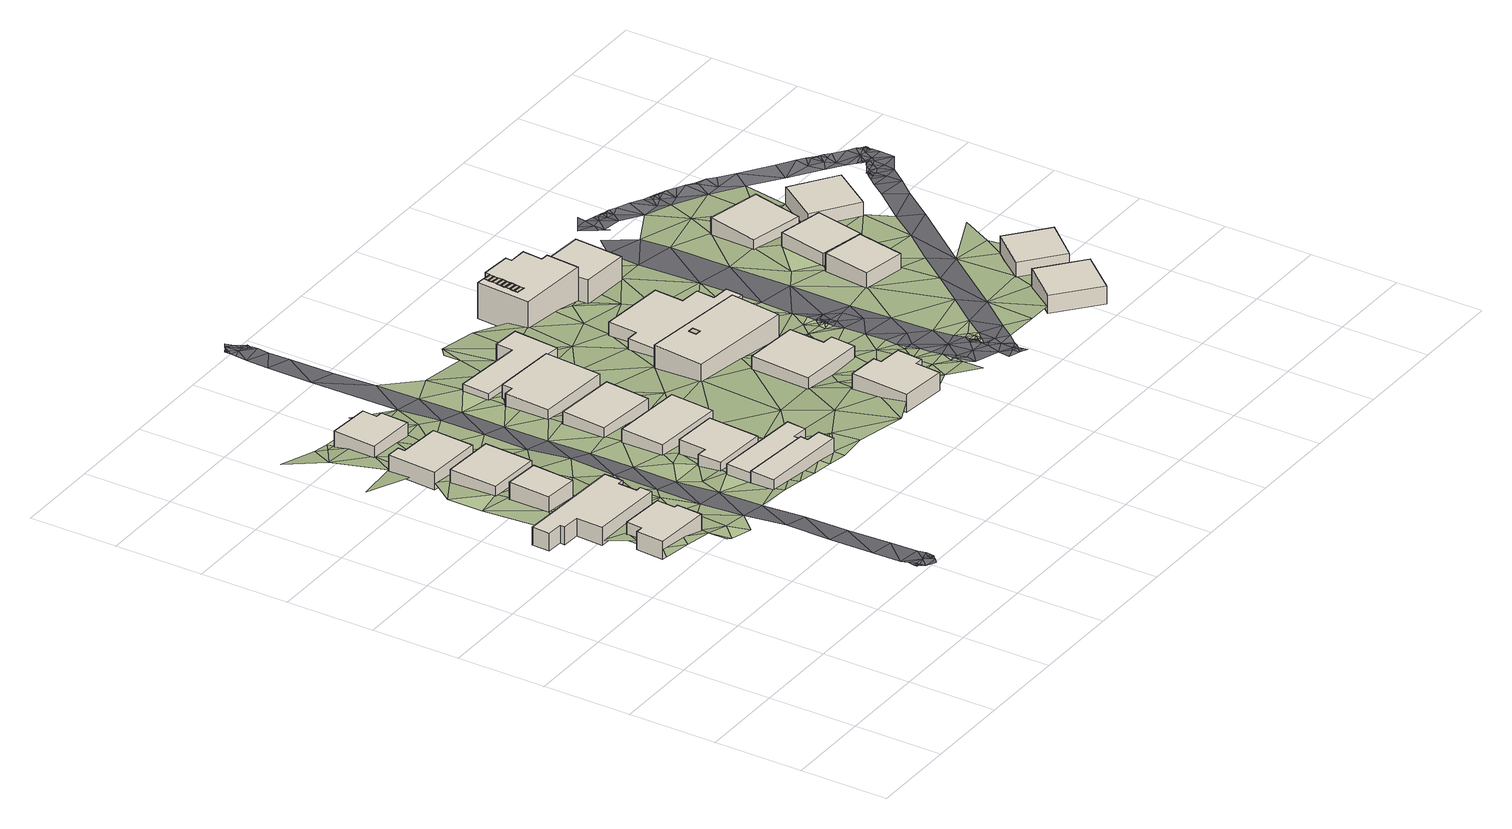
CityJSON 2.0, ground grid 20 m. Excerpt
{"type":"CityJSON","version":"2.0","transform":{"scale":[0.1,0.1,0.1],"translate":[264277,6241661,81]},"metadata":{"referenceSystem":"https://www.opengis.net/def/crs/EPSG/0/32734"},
"CityObjects":{
"building1":{"type":"Building","attributes":{"address":"12 Garrick Road University Estate Cape Town","building":"house","building:levels":1,"building_height":4.1,"roof_height":104.8,"ground_height":98.9,"plus_code":"4FRW3C6X+GWJ"},"geometry":[{"type":"Solid","lod":"1","boundaries":[[[[0,1,2,3]],[[1,4,5,2]],[[4,6,7,5]],[[6,8,9,7]],[[8,10,11,9]],[[10,12,13,11]],[[12,14,15,13]],[[14,0,3,15]],[[3,2,5,7,9,11,13,15]],[[14,12,10,8,6,4,1,0]]]]}]},
"building2":{"type":"Building","attributes":{"address":"10A Garrick Road University Estate Cape Town","building":"house","building:levels":1,"building_height":4.1,"roof_height":103.8,"ground_height":98.9,"plus_code":"4FRW3C6X+HWJ"},"geometry":[{"type":"Solid","lod":"1","boundaries":[[[[16,17,18,19]],[[17,20,21,18]],[[20,22,23,21]],[[22,24,25,23]],[[24,26,27,25]],[[26,28,29,27]],[[28,30,31,29]],[[30,32,33,31]],[[32,34,35,33]],[[34,36,37,35]],[[36,38,39,37]],[[38,16,19,39]],[[19,18,21,23,25,27,29,31,33,35,37,39]],[[38,36,34,32,30,28,26,24,22,20,17,16]]]]}]},
"building3":{"type":"Building","attributes":{"address":"10 Garrick Road University Estate Cape Town","building":"house","building:levels":1,"building_height":4.1,"roof_height":102.5,"ground_height":98,"plus_code":"4FRW3C6X+JWV"},"geometry":[{"type":"Solid","lod":"1","boundaries":[[[[40,41,42,43]],[[41,44,45,42]],[[44,46,47,45]],[[46,40,43,47]],[[43,42,45,47]],[[46,44,41,40]]]]}]},
"building4":{"type":"Building","attributes":{"address":"8 University Estate Cape Town","building":"house","building:levels":1,"building_height":4.1,"roof_height":101.3,"ground_height":95.7,"plus_code":"4FRW3C6X+MWW"},"geometry":[{"type":"Solid","lod":"1","boundaries":[[[[48,49,50,51]],[[49,52,53,50]],[[52,54,55,53]],[[54,48,51,55]],[[51,50,53,55]],[[54,52,49,48]]]]}]},
"building5":{"type":"Building","attributes":{"address":"6 University Estate Cape Town","building":"house","building:levels":1,"building_height":4.1,"roof_height":100.3,"ground_height":95.3,"plus_code":"4FRW3C6X+PWP"},"geometry":[{"type":"Solid","lod":"1","boundaries":[[[[56,57,58,59]],[[57,60,61,58]],[[60,62,63,61]],[[62,64,65,63]],[[64,66,67,65]],[[66,56,59,67]],[[59,58,61,63,65,67]],[[66,64,62,60,57,56]]]]}]},
"building6":{"type":"Building","attributes":{"address":"4A University Estate Cape Town","building":"house","building:levels":1,"building_height":4.1,"roof_height":98.9,"ground_height":93.2,"plus_code":"4FRW3C6X+QWX"},"geometry":[{"type":"Solid","lod":"1","boundaries":[[[[68,69,70,71]],[[69,72,73,70]],[[72,74,75,73]],[[74,76,77,75]],[[76,78,79,77]],[[78,68,71,79]],[[71,70,73,75,77,79]],[[78,76,74,72,69,68]]]]}]},
"building7":{"type":"Building","attributes":{"address":"15 Garrick Road University Estate Cape Town","building":"house","building:levels":1,"building_height":4.1,"roof_height":101.9,"ground_height":96.3,"plus_code":"4FRW3F62+G38"},"geometry":[{"type":"Solid","lod":"1","boundaries":[[[[80,81,82,83]],[[81,84,85,82]],[[84,86,87,85]],[[86,88,89,87]],[[88,90,91,89]],[[90,80,83,91]],[[83,82,85,87,89,91]],[[90,88,86,84,81,80]]]]}]},
"building8":{"type":"Building","attributes":{"address":"13 Garrick Road University Estate Cape Town","building":"house","building:levels":1,"building_height":4.1,"roof_height":101.4,"ground_height":95.8,"plus_code":"4FRW3F62+G3P"},"geometry":[{"type":"Solid","lod":"1","boundaries":[[[[92,93,94,95]],[[93,96,97,94]],[[96,98,99,97]],[[98,100,101,99]],[[100,102,103,101]],[[102,92,95,103]],[[95,94,97,99,101,103]],[[102,100,98,96,93,92]]]]}]},
"building9":{"type":"Building","attributes":{"address":"11 Garrick Road University Estate Cape Town","building":"house","building:levels":1,"building_height":4.1,"roof_height":100.3,"ground_height":95,"plus_code":"4FRW3F62+H3G"},"geometry":[{"type":"Solid","lod":"1","boundaries":[[[[104,105,106,107]],[[105,108,109,106]],[[108,110,111,109]],[[110,112,113,111]],[[112,114,115,113]],[[114,104,107,115]],[[107,106,109,111,113,115]],[[114,112,110,108,105,104]]]]}]},
"building10":{"type":"Building","attributes":{"address":"9 Garrick Road University Estate Cape Town","building":"house","building:levels":1,"building_height":4.1,"roof_height":99.1,"ground_height":93.9,"plus_code":"4FRW3F62+J3G"},"geometry":[{"type":"Solid","lod":"1","boundaries":[[[[116,117,118,119]],[[117,120,121,118]],[[120,122,123,121]],[[122,116,119,123]],[[119,118,121,123]],[[122,120,117,116]]]]}]},
"building11":{"type":"Building","attributes":{"address":"7 Garrick Road University Estate Cape Town","building":"house","building:levels":1,"building_height":4.1,"roof_height":98.3,"ground_height":92.7,"plus_code":"4FRW3F62+M3G"},"geometry":[{"type":"Solid","lod":"1","boundaries":[[[[124,125,126,127]],[[125,128,129,126]],[[128,130,131,129]],[[130,124,127,131]],[[127,126,129,131]],[[130,128,125,124]]]]}]},
"building12":{"type":"Building","attributes":{"address":"5 Garrick Road University Estate Cape Town","building":"house","building:levels":1,"building_height":4.1,"roof_height":96.7,"ground_height":91.6,"plus_code":"4FRW3F62+P4C"},"geometry":[{"type":"Solid","lod":"1","boundaries":[[[[132,133,134,135]],[[133,136,137,134]],[[136,138,139,137]],[[138,140,141,139]],[[140,142,143,141]],[[142,132,135,143]],[[135,134,137,139,141,143]],[[142,140,138,136,133,132]]]]}]},
"building13":{"type":"Building","attributes":{"address":"3 Garrick Road University Estate Cape Town","building":"house","building:levels":1,"building_height":4.1,"roof_height":96.3,"ground_height":89.6,"plus_code":"4FRW3F62+Q4F"},"geometry":[{"type":"Solid","lod":"1","boundaries":[[[[144,145,146,147]],[[145,148,149,146]],[[148,150,151,149]],[[150,152,153,151]],[[152,154,155,153]],[[154,144,147,155]],[[147,146,149,151,153,155]],[[154,152,150,148,145,144]]]]}]},
"building14":{"type":"Building","attributes":{"address":"108 Upper Roodebloem Road University Estate Cape Town","building":"house","building:levels":1,"building_height":4.1,"roof_height":98.3,"ground_height":93.5,"plus_code":"4FRW3F62+G7C"},"geometry":[{"type":"Solid","lod":"1","boundaries":[[[[156,157,158,159]],[[157,160,161,158]],[[160,162,163,161]],[[162,164,165,163]],[[164,166,167,165]],[[166,168,169,167]],[[168,170,171,169]],[[170,156,159,171]],[[159,158,161,163,165,167,169,171]],[[170,168,166,164,162,160,157,156]]]]}]},
"building15":{"type":"Building","attributes":{"address":"104 Upper Roodebloem Road University Estate Cape Town","building":"house","building:levels":1,"building_height":4.1,"roof_height":96,"ground_height":90.7,"plus_code":"4FRW3F62+J72"},"geometry":[{"type":"Solid","lod":"1","boundaries":[[[[172,173,174,175]],[[173,176,177,174]],[[176,178,179,177]],[[178,180,181,179]],[[180,182,183,181]],[[182,172,175,183]],[[175,174,177,179,181,183]],[[182,180,178,176,173,172]]]]}]},
"building16":{"type":"Building","attributes":{"address":"102A Upper Roodebloem Road University Estate Cape Town","building":"house","building:levels":2,"building_height":6.9,"roof_height":96.9,"ground_height":88.7,"plus_code":"4FRW3F62+M69"},"children":["building16-1"],"geometry":[{"type":"Solid","lod":"1","boundaries":[[[[184,185,186,187]],[[185,188,189,186]],[[188,190,191,189]],[[190,184,187,191]],[[187,186,189,191]],[[190,188,185,184]]]]}]},
"building16-1":{"type":"BuildingInstallation","parents":["building16"],"geometry":[{"type":"Solid","lod":"1","boundaries":[[[[192,193,194,195]],[[193,196,197,194]],[[196,198,199,197]],[[198,192,195,199]],[[195,194,197,199]],[[198,196,193,192]]]]}]},
"building17":{"type":"Building","attributes":{"address":"102 Upper Roodebloem Road University Estate Cape Town","building":"house","building:levels":1,"building_height":4.1,"roof_height":93,"ground_height":87.4,"plus_code":"4FRW3F62+P73"},"geometry":[{"type":"Solid","lod":"1","boundaries":[[[[200,201,202,203]],[[201,204,205,202]],[[204,206,207,205]],[[206,208,209,207]],[[208,210,211,209]],[[210,212,213,211]],[[212,214,215,213]],[[214,216,217,215]],[[216,218,219,217]],[[218,220,221,219]],[[220,222,223,221]],[[222,200,203,223]],[[203,202,205,207,209,211,213,215,217,219,221,223]],[[222,220,218,216,214,212,210,208,206,204,201,200]]]]}]},
"building18":{"type":"Building","attributes":{"address":"20 Rhodes Avenue University Estate Cape Town","building":"house","building:levels":2.5,"building_height":8.3,"roof_height":95.3,"ground_height":85.1,"plus_code":"4FRW3F62+R76"},"children":["building18-1","building18-2","building18-3","building18-4","building18-5","building18-6","building18-7","building18-8"],"geometry":[{"type":"Solid","lod":"1","boundaries":[[[[224,225,226,227]],[[225,228,229,226]],[[228,230,231,229]],[[230,232,233,231]],[[232,234,235,233]],[[234,236,237,235]],[[236,238,239,237]],[[238,240,241,239]],[[240,242,243,241]],[[242,224,227,243]],[[227,226,229,231,233,235,237,239,241,243]],[[242,240,238,236,234,232,230,228,225,224]]]]}]},
"building18-1":{"type":"BuildingInstallation","parents":["building18"],"geometry":[{"type":"Solid","lod":"1","boundaries":[[[[244,245,246,247]],[[245,248,249,246]],[[248,250,251,249]],[[250,244,247,251]],[[247,246,249,251]],[[250,248,245,244]]]]}]},
"building18-2":{"type":"BuildingInstallation","parents":["building18"],"geometry":[{"type":"Solid","lod":"1","boundaries":[[[[252,253,254,255]],[[253,256,257,254]],[[256,258,259,257]],[[258,252,255,259]],[[255,254,257,259]],[[258,256,253,252]]]]}]},
"building18-3":{"type":"BuildingInstallation","parents":["building18"],"geometry":[{"type":"Solid","lod":"1","boundaries":[[[[260,261,262,263]],[[261,264,265,262]],[[264,266,267,265]],[[266,260,263,267]],[[263,262,265,267]],[[266,264,261,260]]]]}]},
"building18-4":{"type":"BuildingInstallation","parents":["building18"],"geometry":[{"type":"Solid","lod":"1","boundaries":[[[[268,269,270,271]],[[269,272,273,270]],[[272,274,275,273]],[[274,268,271,275]],[[271,270,273,275]],[[274,272,269,268]]]]}]},
"building18-5":{"type":"BuildingInstallation","parents":["building18"],"geometry":[{"type":"Solid","lod":"1","boundaries":[[[[276,277,278,279]],[[277,280,281,278]],[[280,282,283,281]],[[282,276,279,283]],[[279,278,281,283]],[[282,280,277,276]]]]}]},
"building18-6":{"type":"BuildingInstallation","parents":["building18"],"geometry":[{"type":"Solid","lod":"1","boundaries":[[[[284,285,286,287]],[[285,288,289,286]],[[288,290,291,289]],[[290,284,287,291]],[[287,286,289,291]],[[290,288,285,284]]]]}]},
"building18-7":{"type":"BuildingInstallation","parents":["building18"],"geometry":[{"type":"Solid","lod":"1","boundaries":[[[[292,293,294,295]],[[293,296,297,294]],[[296,298,299,297]],[[298,292,295,299]],[[295,294,297,299]],[[298,296,293,292]]]]}]},
"building18-8":{"type":"BuildingInstallation","parents":["building18"],"geometry":[{"type":"Solid","lod":"1","boundaries":[[[[300,301,302,303]],[[301,304,305,302]],[[304,306,307,305]],[[306,300,303,307]],[[303,302,305,307]],[[306,304,301,300]]]]}]},
"building19":{"type":"Building","attributes":{"address":"100 Upper Roodebloem Road University Estate Cape Town","building":"house","building:levels":2,"building_height":6.9,"roof_height":91.7,"ground_height":84.2,"plus_code":"4FRW3F62+R87"},"geometry":[{"type":"Solid","lod":"1","boundaries":[[[[308,309,310,311]],[[309,312,313,310]],[[312,314,315,313]],[[314,316,317,315]],[[316,318,319,317]],[[318,308,311,319]],[[311,310,313,315,317,319]],[[318,316,314,312,309,308]]]]}]},
"building20":{"type":"Building","attributes":{"address":"15 Beatty Road University Estate Cape Town","building":"house","building:levels":1,"building_height":4.1,"roof_height":96,"ground_height":90.8,"plus_code":"4FRW3F62+FFP"},"geometry":[{"type":"Solid","lod":"1","boundaries":[[[[320,321,322,323]],[[321,324,325,322]],[[324,326,327,325]],[[326,320,323,327]],[[323,322,325,327]],[[326,324,321,320]]]]}]},
"building21":{"type":"Building","attributes":{"address":"137 Upper Roodebloem Road University Estate Cape Town","building":"house","building:levels":1,"building_height":4.1,"roof_height":92.5,"ground_height":87.8,"plus_code":"4FRW3F62+JCQ"},"geometry":[{"type":"Solid","lod":"1","boundaries":[[[[328,329,330,331]],[[329,332,333,330]],[[332,334,335,333]],[[334,328,331,335]],[[331,330,333,335]],[[334,332,329,328]]]]}]},
"building22":{"type":"Building","attributes":{"address":"135 Upper Roodebloem Road University Estate Cape Town","building":"house","building:levels":1,"building_height":4.1,"roof_height":91,"ground_height":86.1,"plus_code":"4FRW3F62+MFM"},"geometry":[{"type":"Solid","lod":"1","boundaries":[[[[336,337,338,339]],[[337,340,341,338]],[[340,342,343,341]],[[342,336,339,343]],[[339,338,341,343]],[[342,340,337,336]]]]}]},
"building23":{"type":"Building","attributes":{"address":"13 Beatty Road University Estate Cape Town","building":"house","building:levels":1,"building_height":4.1,"roof_height":94.1,"ground_height":89.4,"plus_code":"4FRW3F62+GGM"},"geometry":[{"type":"Solid","lod":"1","boundaries":[[[[344,345,346,347]],[[345,348,349,346]],[[348,350,351,349]],[[350,344,347,351]],[[347,346,349,351]],[[350,348,345,344]]]]}]},
"building24":{"type":"Building","attributes":{"address":"133 Upper Roodebloem Road University Estate Cape Town","building":"house","building:levels":1,"building_height":4.1,"roof_height":89.6,"ground_height":84.1,"plus_code":"4FRW3F62+PFV"},"geometry":[{"type":"Solid","lod":"1","boundaries":[[[[352,353,354,355]],[[353,356,357,354]],[[356,358,359,357]],[[358,352,355,359]],[[355,354,357,359]],[[358,356,353,352]]]]}]},
"building25":{"type":"Building","attributes":{"address":"26 Beatty Road University Estate Cape Town","building":"house","building:levels":1,"building_height":4.1,"roof_height":89.2,"ground_height":84.8,"plus_code":"4FRW3F62+PG8"},"geometry":[{"type":"Solid","lod":"1","boundaries":[[[[360,361,362,363]],[[361,364,365,362]],[[364,366,367,365]],[[366,360,363,367]],[[363,362,365,367]],[[366,364,361,360]]]]}]},
"terrain1":{"type":"TINRelief","geometry":[{"type":"CompositeSurface","lod":"1","boundaries":[[[368,369,370]],[[371,372,373]],[[369,368,374]],[[372,375,373]],[[376,371,373]],[[377,374,368]],[[378,379,380]],[[381,378,380]],[[373,382,376]],[[377,383,384]],[[377,385,374]],[[386,377,384]],[[386,385,377]],[[378,387,379]],[[378,381,388]],[[379,389,390]],[[384,391,386]],[[382,30,376]],[[389,379,387]],[[1,392,4]],[[6,30,382]],[[385,393,394]],[[386,393,385]],[[1,394,393]],[[378,388,395]],[[392,1,396]],[[6,392,396]],[[391,397,386]],[[389,398,390]],[[30,6,396]],[[399,390,398]],[[1,393,396]],[[400,401,402]],[[397,393,386]],[[403,395,388]],[[387,40,389]],[[34,32,404]],[[405,406,404]],[[407,404,32]],[[16,395,403]],[[405,404,407]],[[30,396,408]],[[408,32,30]],[[393,409,396]],[[32,408,407]],[[409,393,397]],[[398,410,399]],[[409,408,396]],[[407,411,405]],[[411,412,405]],[[389,40,413]],[[411,16,412]],[[16,414,395]],[[411,407,408]],[[410,398,415]],[[395,414,40]],[[416,417,418]],[[417,400,419]],[[408,409,420]],[[420,411,408]],[[421,410,415]],[[400,62,419]],[[413,40,414]],[[422,16,411]],[[423,418,417]],[[62,424,425]],[[422,414,16]],[[426,417,419]],[[417,426,423]],[[425,419,62]],[[410,421,427]],[[420,422,411]],[[428,429,430]],[[430,431,428]],[[432,418,423]],[[52,427,421]],[[413,414,433]],[[426,434,423]],[[419,425,435]],[[434,432,423]],[[436,429,437]],[[433,414,422]],[[429,428,438]],[[439,435,425]],[[413,440,52]],[[429,441,437]],[[434,442,432]],[[427,52,443]],[[438,441,429]],[[431,444,428]],[[443,439,427]],[[440,413,433]],[[442,434,445]],[[444,431,446]],[[437,447,436]],[[437,441,448]],[[449,435,439]],[[440,443,52]],[[436,450,451]],[[447,437,448]],[[436,447,450]],[[442,445,452]],[[446,453,444]],[[439,443,454]],[[448,441,455]],[[449,439,456]],[[452,445,68]],[[453,446,457]],[[451,450,458]],[[454,443,440]],[[459,460,68]],[[449,456,461]],[[455,462,448]],[[463,450,447]],[[464,451,465]],[[68,466,452]],[[460,461,456]],[[467,439,454]],[[68,460,466]],[[467,456,439]],[[463,447,468]],[[465,451,458]],[[463,458,450]],[[457,469,453]],[[470,462,455]],[[469,457,471]],[[472,473,464]],[[464,465,472]],[[474,466,460]],[[456,474,460]],[[458,463,475]],[[462,470,476]],[[466,474,477]],[[471,478,469]],[[474,456,467]],[[473,472,479]],[[476,470,480]],[[478,471,481]],[[473,482,483]],[[104,475,463]],[[465,484,472]],[[482,473,479]],[[80,485,486]],[[487,80,488]],[[480,489,476]],[[488,80,486]],[[484,465,490]],[[104,476,489]],[[483,482,491]],[[478,481,492]],[[493,483,494]],[[100,489,480]],[[495,486,478]],[[494,483,491]],[[104,496,475]],[[479,497,482]],[[488,486,495]],[[478,492,495]],[[489,496,104]],[[495,100,488]],[[493,494,498]],[[490,499,484]],[[500,501,493]],[[482,497,502]],[[500,493,498]],[[100,503,489]],[[504,498,494]],[[504,494,505]],[[499,490,120]],[[496,489,503]],[[506,507,501]],[[504,508,498]],[[509,100,495]],[[506,501,500]],[[495,492,510]],[[497,128,502]],[[511,508,504]],[[100,509,503]],[[508,511,512]],[[513,499,120]],[[500,514,506]],[[128,515,502]],[[510,509,495]],[[128,499,513]],[[516,512,511]],[[120,496,517]],[[516,518,512]],[[517,496,503]],[[513,515,128]],[[518,516,519]],[[506,514,520]],[[517,513,120]],[[518,519,521]],[[509,510,522]],[[521,519,136]],[[503,509,523]],[[524,136,515]],[[510,525,522]],[[136,526,521]],[[527,515,513]],[[520,514,528]],[[514,529,528]],[[136,530,526]],[[522,531,509]],[[524,530,136]],[[515,527,524]],[[531,523,509]],[[532,517,503]],[[513,517,527]],[[503,523,532]],[[530,524,533]],[[534,520,535]],[[528,535,520]],[[535,528,148]],[[523,531,536]],[[537,533,524]],[[531,538,536]],[[539,524,527]],[[533,537,540]],[[541,523,536]],[[164,536,538]],[[517,532,542]],[[537,148,540]],[[148,543,535]],[[524,539,537]],[[541,536,164]],[[164,544,545]],[[546,547,548]],[[527,549,539]],[[550,549,527]],[[551,552,548]],[[548,547,551]],[[164,553,541]],[[532,554,542]],[[545,553,164]],[[148,537,555]],[[556,553,545]],[[549,550,557]],[[148,555,543]],[[551,558,559]],[[551,547,558]],[[560,541,553]],[[550,561,557]],[[539,562,537]],[[561,563,557]],[[564,556,559]],[[561,550,565]],[[178,542,554]],[[553,556,564]],[[559,558,564]],[[566,562,539]],[[567,565,550]],[[547,568,558]],[[568,547,569]],[[543,555,570]],[[560,553,571]],[[565,567,572]],[[555,537,573]],[[573,537,562]],[[571,553,564]],[[574,575,576]],[[568,577,558]],[[578,542,178]],[[579,564,558]],[[567,580,572]],[[577,579,558]],[[576,560,571]],[[568,581,577]],[[568,582,581]],[[581,583,577]],[[564,584,571]],[[564,579,585]],[[583,579,577]],[[585,586,564]],[[587,574,576]],[[572,580,588]],[[586,584,564]],[[587,178,574]],[[555,573,589]],[[590,576,571]],[[584,591,571]],[[578,178,587]],[[592,584,586]],[[584,592,593]],[[591,584,593]],[[591,594,571]],[[595,573,562]],[[588,580,184]],[[594,590,571]],[[576,596,587]],[[576,590,596]],[[589,573,597]],[[587,598,578]],[[562,599,595]],[[597,573,595]],[[587,596,600]],[[601,587,600]],[[601,598,587]],[[602,603,604]],[[605,606,602]],[[578,607,184]],[[604,603,608]],[[603,602,606]],[[609,605,610]],[[604,608,611]],[[612,604,611]],[[608,603,613]],[[613,603,606]],[[605,609,606]],[[608,614,611]],[[612,611,614]],[[613,614,608]],[[610,615,616]],[[617,618,612]],[[606,609,613]],[[612,614,617]],[[619,618,617]],[[609,614,613]],[[184,620,588]],[[616,609,610]],[[621,614,609]],[[617,614,621]],[[622,589,597]],[[598,607,578]],[[616,621,609]],[[619,617,623]],[[623,624,619]],[[623,617,621]],[[600,596,625]],[[623,621,616]],[[601,600,626]],[[625,627,600]],[[628,624,629]],[[624,623,629]],[[600,627,626]],[[598,601,630]],[[623,616,631]],[[626,632,601]],[[630,601,632]],[[623,631,629]],[[597,595,633]],[[626,627,634]],[[632,626,634]],[[630,635,598]],[[634,636,632]],[[630,632,636]],[[622,597,633]],[[599,637,638]],[[636,635,630]],[[598,635,639]],[[620,184,607]],[[640,641,628]],[[640,628,629]],[[607,598,639]],[[631,640,629]],[[595,642,633]],[[638,643,216]],[[599,644,595]],[[645,646,647]],[[607,648,620]],[[648,216,620]],[[599,638,649]],[[644,642,595]],[[641,650,651]],[[641,640,650]],[[649,638,216]],[[648,649,216]],[[644,599,649]],[[652,646,645]],[[653,651,654]],[[650,654,651]],[[655,652,645]],[[654,656,653]],[[644,649,657]],[[314,644,657]],[[652,655,658]],[[656,654,659]],[[660,654,650]],[[656,661,662]],[[659,661,656]],[[663,314,657]],[[658,664,652]],[[654,660,665]],[[661,659,666]],[[661,667,662]],[[668,652,664]],[[666,659,669]],[[666,670,661]],[[661,670,667]],[[665,660,671]],[[658,672,664]],[[673,666,669]],[[674,675,662]],[[326,672,658]],[[674,662,667]],[[671,676,665]],[[329,673,669]],[[668,664,344]],[[329,676,677]],[[677,673,329]],[[678,679,675]],[[670,680,667]],[[676,671,681]],[[678,675,674]],[[681,677,676]],[[670,682,680]],[[668,344,683]],[[684,344,685]],[[679,678,686]],[[684,683,344]],[[678,674,687]],[[337,688,682]],[[680,682,688]],[[689,690,677]],[[691,337,690]],[[692,668,683]],[[689,677,681]],[[688,337,691]],[[680,688,693]],[[678,687,352]],[[680,693,694]],[[690,689,691]],[[686,678,695]],[[360,694,693]],[[689,681,696]],[[694,360,352]],[[678,352,697]],[[695,678,697]],[[352,360,698]],[[697,352,698]]]}]},
"road1":{"type":"Road","attributes":{"highway":"residential","name":"Garrick Road","surface":"asphalt","lanes":1,"width":5.5},"geometry":[{"type":"MultiSurface","lod":"1","boundaries":[[[436,409,429]],[[699,700,701]],[[702,703,704]],[[397,430,429]],[[464,422,451]],[[433,473,440]],[[409,397,429]],[[705,706,707]],[[708,706,709]],[[710,711,712]],[[507,713,710]],[[714,715,716]],[[473,433,464]],[[717,718,719]],[[710,474,507]],[[440,473,483]],[[409,436,420]],[[720,721,722]],[[467,501,474]],[[451,420,436]],[[430,723,724]],[[710,713,711]],[[454,493,467]],[[420,451,422]],[[724,725,716]],[[726,727,728]],[[729,730,720]],[[728,731,729]],[[729,731,732]],[[732,730,729]],[[720,722,733]],[[720,733,729]],[[730,721,720]],[[734,735,701]],[[714,716,725]],[[735,719,701]],[[715,718,717]],[[734,736,735]],[[718,715,714]],[[736,737,738]],[[739,740,741]],[[742,743,744]],[[719,718,703]],[[745,738,737]],[[746,747,748]],[[749,747,750]],[[704,748,702]],[[751,738,745]],[[747,746,752]],[[753,754,750]],[[735,736,738]],[[738,751,755]],[[742,747,749]],[[756,757,738]],[[752,753,747]],[[738,755,756]],[[747,753,750]],[[758,759,760]],[[741,757,739]],[[748,747,702]],[[742,744,747]],[[747,744,702]],[[761,709,706]],[[729,733,762]],[[706,763,707]],[[760,759,764]],[[726,765,766]],[[727,731,728]],[[707,763,764]],[[759,707,764]],[[762,767,761]],[[766,765,712]],[[757,741,738]],[[699,701,719]],[[699,744,743]],[[738,741,735]],[[712,711,766]],[[761,728,729]],[[705,726,728]],[[728,761,705]],[[761,706,705]],[[768,769,707]],[[758,768,759]],[[768,707,759]],[[719,735,741]],[[703,702,719]],[[762,761,729]],[[765,726,705]],[[740,717,719]],[[744,719,702]],[[709,761,767]],[[707,769,705]],[[719,744,699]],[[740,719,741]],[[769,770,705]],[[705,770,765]],[[725,724,723]],[[493,454,483]],[[440,483,454]],[[501,467,493]],[[723,430,397]],[[464,433,422]],[[474,501,507]]]}]},
"road2":{"type":"Road","attributes":{"highway":"tertiary","name":"Upper Roodebloem Road","surface":"asphalt","lanes":2,"width":8.6},"geometry":[{"type":"MultiSurface","lod":"1","boundaries":[[[581,582,771]],[[583,581,772]],[[771,772,581]],[[583,772,579]],[[773,771,582]],[[773,772,771]],[[773,582,774]],[[772,775,579]],[[579,775,585]],[[775,586,585]],[[776,592,586]],[[593,592,776]],[[772,773,775]],[[591,593,776]],[[586,775,776]],[[777,773,774]],[[773,778,775]],[[773,777,779]],[[776,780,591]],[[779,778,773]],[[780,594,591]],[[775,641,776]],[[624,775,778]],[[781,778,779]],[[780,590,594]],[[778,781,782]],[[782,783,778]],[[619,778,783]],[[782,781,784]],[[782,784,785]],[[783,782,786]],[[782,785,787]],[[787,786,782]],[[775,624,628]],[[778,619,624]],[[787,785,604]],[[783,786,612]],[[787,604,786]],[[780,776,641]],[[612,618,783]],[[604,612,786]],[[783,618,619]],[[628,641,775]],[[590,788,596]],[[590,780,651]],[[596,789,625]],[[634,627,790]],[[789,627,625]],[[634,790,791]],[[636,634,791]],[[789,790,627]],[[636,791,792]],[[641,651,780]],[[788,789,596]],[[635,636,792]],[[791,790,793]],[[590,651,788]],[[790,789,793]],[[793,792,791]],[[792,794,635]],[[793,794,792]],[[794,639,635]],[[789,795,793]],[[789,788,795]],[[639,794,607]],[[795,794,793]],[[653,788,651]],[[788,653,795]],[[794,795,653]],[[656,607,794]],[[607,656,648]],[[794,653,656]],[[662,649,648]],[[662,648,656]],[[649,675,657]],[[649,662,675]],[[663,657,679]],[[679,657,675]],[[663,679,796]]]}]},
"road3":{"type":"Road","attributes":{"highway":"residential","name":"Beatty Road","surface":"asphalt","lanes":2,"width":5.5},"geometry":[{"type":"MultiSurface","lod":"1","boundaries":[[[797,779,777]],[[779,797,615]],[[615,781,779]],[[610,781,615]],[[615,797,798]],[[640,652,650]],[[799,800,801]],[[802,696,681]],[[696,802,803]],[[804,805,806]],[[807,804,806]],[[807,808,804]],[[804,809,805]],[[810,811,812]],[[671,660,668]],[[813,812,814]],[[815,816,813]],[[811,814,812]],[[652,668,660]],[[668,681,671]],[[681,668,802]],[[817,818,819]],[[610,784,781]],[[605,785,784]],[[784,610,605]],[[646,640,631]],[[785,605,602]],[[604,785,602]],[[801,820,821]],[[799,822,800]],[[798,631,616]],[[640,646,652]],[[798,616,615]],[[646,631,798]],[[807,806,823]],[[809,804,824]],[[804,808,824]],[[809,825,826]],[[818,827,828]],[[829,830,826]],[[831,832,774]],[[832,833,834]],[[831,835,833]],[[836,827,817]],[[811,810,837]],[[825,838,829]],[[839,840,803]],[[831,800,822]],[[831,833,832]],[[825,809,824]],[[819,838,824]],[[807,823,841]],[[835,831,822]],[[800,842,820]],[[836,817,841]],[[825,824,838]],[[818,828,839]],[[808,819,824]],[[819,808,817]],[[823,836,841]],[[829,843,814]],[[813,814,815]],[[817,808,841]],[[837,830,811]],[[811,830,829]],[[807,841,808]],[[814,811,829]],[[819,844,838]],[[814,843,815]],[[832,797,777]],[[797,832,798]],[[825,829,826]],[[843,829,838]],[[800,820,801]],[[832,777,774]],[[800,831,842]],[[696,803,840]],[[774,845,842]],[[647,832,834]],[[832,647,798]],[[647,646,798]],[[838,844,843]],[[844,815,843]],[[845,820,842]],[[774,842,831]],[[840,839,828]],[[818,844,819]],[[827,818,817]],[[839,844,818]],[[652,660,650]]]}]},
"road4":{"type":"Road","attributes":{"highway":"residential","name":"Rhodes Avenue","surface":"asphalt","lanes":2,"width":5.5},"geometry":[{"type":"MultiSurface","lod":"1","boundaries":[[[846,847,848]],[[849,850,851]],[[852,849,853]],[[854,855,856]],[[848,847,857]],[[852,853,858]],[[859,860,861]],[[862,861,863]],[[864,865,866]],[[867,868,869]],[[870,871,872]],[[697,851,873]],[[874,875,876]],[[864,877,865]],[[878,868,867]],[[879,880,816]],[[881,879,882]],[[883,884,880]],[[885,886,887]],[[888,889,890]],[[891,892,888]],[[893,894,895]],[[896,862,863]],[[810,812,897]],[[881,882,898]],[[899,856,890]],[[900,901,898]],[[887,886,902]],[[903,901,900]],[[883,881,901]],[[901,904,905]],[[883,906,907]],[[901,903,904]],[[905,908,901]],[[908,906,883]],[[898,901,881]],[[909,872,871]],[[872,910,870]],[[899,854,856]],[[911,858,698]],[[912,864,913]],[[914,866,865]],[[867,686,878]],[[915,916,917]],[[884,918,885]],[[919,837,810]],[[897,887,902]],[[897,902,919]],[[897,919,810]],[[914,865,920]],[[869,868,914]],[[813,897,812]],[[884,921,891]],[[865,877,920]],[[869,914,920]],[[867,869,920]],[[874,920,877]],[[920,874,867]],[[850,922,851]],[[846,848,873]],[[901,908,883]],[[879,881,880]],[[857,847,909]],[[915,871,870]],[[871,857,909]],[[923,916,910]],[[915,857,871]],[[857,915,848]],[[917,924,686]],[[916,870,910]],[[888,890,893]],[[854,925,855]],[[855,894,893]],[[861,860,863]],[[813,884,897]],[[885,887,884]],[[864,912,877]],[[874,912,875]],[[897,884,887]],[[880,881,883]],[[889,899,890]],[[911,926,927]],[[875,912,913]],[[874,877,912]],[[874,876,867]],[[867,876,686]],[[893,856,855]],[[856,893,890]],[[926,894,925]],[[855,925,894]],[[883,907,884]],[[921,884,907]],[[884,813,880]],[[880,813,816]],[[686,924,878]],[[918,891,895]],[[889,888,892]],[[916,915,870]],[[915,695,848]],[[893,891,888]],[[891,921,892]],[[853,849,851]],[[851,922,873]],[[695,697,848]],[[873,848,697]],[[928,875,913]],[[876,875,860]],[[858,911,927]],[[853,851,697]],[[860,875,863]],[[895,891,893]],[[891,918,884]],[[875,928,863]],[[863,928,896]],[[928,929,896]],[[858,853,698]],[[697,698,853]],[[917,923,924]],[[915,917,695]],[[923,917,916]],[[686,695,917]],[[926,911,894]],[[911,895,894]]]}]}
},
"vertices":[
[228,502,179],[232,561,179],[232,561,220],[228,502,220],[223,562,179],[223,562,220],[226,604,179],[226,604,220],[124,611,179],[124,611,220],[121,574,179],[121,574,220],[103,575,179],[103,575,220],[99,511,179],[99,511,220],
[255,745,179],[8,758,179],[8,758,220],[255,745,220],[6,717,179],[6,717,220],[43,715,179],[43,715,220],[42,704,179],[42,704,220],[83,702,179],[83,702,220],[80,641,179],[80,641,220],[249,632,179],[249,632,220],[250,659,179],[250,659,220],[237,659,179],[237,659,220],[239,703,179],[239,703,220],[253,702,179],[253,702,220],
[221,890,170],[141,896,170],[141,896,211],[221,890,211],[134,800,170],[134,800,211],[214,794,170],[214,794,211],
[145,930,147],[266,923,147],[266,923,188],[145,930,188],[272,1034,147],[272,1034,188],[151,1041,147],[151,1041,188],
[259,1056,143],[265,1152,143],[265,1152,184],[259,1056,184],[170,1159,143],[170,1159,184],[171,1175,143],[171,1175,184],[139,1177,143],[139,1177,184],[131,1064,143],[131,1064,184],
[283,1328,122],[187,1335,122],[187,1335,163],[283,1328,163],[180,1237,122],[180,1237,163],[292,1229,122],[292,1229,163],[296,1293,122],[296,1293,163],[280,1294,122],[280,1294,163],
[619,518,153],[455,531,153],[455,531,194],[619,518,194],[451,475,153],[451,475,194],[649,460,153],[649,460,194],[652,497,153],[652,497,194],[617,500,153],[617,500,194],
[455,531,148],[619,518,148],[619,518,189],[455,531,189],[620,533,148],[620,533,189],[656,530,148],[656,530,189],[660,574,148],[660,574,189],[460,590,148],[460,590,189],
[601,719,140],[500,726,140],[500,726,181],[601,719,181],[495,662,140],[495,662,181],[472,664,140],[472,664,181],[469,610,140],[469,610,181],[593,602,140],[593,602,181],
[479,752,129],[644,739,129],[644,739,170],[479,752,170],[652,840,129],[652,840,170],[487,853,129],[487,853,170],
[489,895,117],[631,882,117],[631,882,158],[489,895,158],[641,985,117],[641,985,158],[498,997,117],[498,997,158],
[504,1035,106],[674,1022,106],[674,1022,147],[504,1035,147],[684,1153,106],[684,1153,147],[537,1163,106],[537,1163,147],[535,1139,106],[535,1139,147],[512,1140,106],[512,1140,147],
[520,1184,86],[741,1164,86],[741,1164,127],[520,1184,127],[750,1268,86],[750,1268,127],[689,1273,86],[689,1273,127],[686,1234,86],[686,1234,127],[525,1248,86],[525,1248,127],
[1016,499,125],[1034,498,125],[1034,498,166],[1016,499,166],[1039,556,125],[1039,556,166],[985,561,125],[985,561,166],[986,579,125],[986,579,166],[916,585,125],[916,585,166],[905,451,125],[905,451,166],[1011,441,125],[1011,441,166],
[1046,662,97],[1051,719,97],[1051,719,138],[1046,662,138],[1025,721,97],[1025,721,138],[1031,803,97],[1031,803,138],[904,813,97],[904,813,138],[893,674,97],[893,674,138],
[1070,963,77],[827,991,77],[827,991,146],[1070,963,146],[813,873,77],[813,873,146],[1056,845,77],[1056,845,146],
[918,959,147],[904,960,147],[904,960,148],[918,959,148],[903,942,147],[903,942,148],[917,941,147],[917,941,148],
[1061,1137,64],[909,1150,64],[909,1150,105],[1061,1137,105],[904,1082,64],[904,1082,105],[877,1084,64],[877,1084,105],[871,1015,64],[871,1015,105],[918,1011,64],[918,1011,105],[917,1000,64],[917,1000,105],[1137,982,64],[1137,982,105],[1140,1021,64],[1140,1021,105],[1099,1024,64],[1099,1024,105],[1103,1066,64],[1103,1066,105],[1056,1070,64],[1056,1070,105],
[1033,1372,41],[1015,1373,41],[1015,1373,124],[1033,1372,124],[1019,1419,41],[1019,1419,124],[979,1421,41],[979,1421,124],[980,1435,41],[980,1435,124],[911,1440,41],[911,1440,124],[910,1429,41],[910,1429,124],[871,1432,41],[871,1432,124],[862,1308,41],[862,1308,124],[1027,1296,41],[1027,1296,124],
[888,1427,125],[887,1418,125],[887,1418,126],[888,1427,126],[906,1417,125],[906,1417,126],[907,1425,125],[907,1425,126],
[887,1417,125],[886,1409,125],[886,1409,126],[887,1417,126],[905,1407,125],[905,1407,126],[906,1415,125],[906,1415,126],
[887,1407,125],[886,1398,125],[886,1398,126],[887,1407,126],[906,1397,125],[906,1397,126],[906,1405,125],[906,1405,126],
[885,1396,125],[884,1388,125],[884,1388,126],[885,1396,126],[904,1386,125],[904,1386,126],[905,1394,125],[905,1394,126],
[884,1385,125],[883,1377,125],[883,1377,126],[884,1385,126],[903,1375,125],[903,1375,126],[903,1383,125],[903,1383,126],
[883,1374,125],[883,1365,125],[883,1365,126],[883,1374,126],[902,1364,125],[902,1364,126],[903,1372,125],[903,1372,126],
[882,1363,125],[881,1355,125],[881,1355,126],[882,1363,126],[901,1353,125],[901,1353,126],[902,1361,125],[902,1361,126],
[881,1352,125],[880,1344,125],[880,1344,126],[881,1352,126],[900,1342,125],[900,1342,126],[900,1351,125],[900,1351,126],
[1027,1296,32],[1028,1273,32],[1028,1273,101],[1027,1296,101],[1139,1265,32],[1139,1265,101],[1147,1377,32],[1147,1377,101],[1036,1385,32],[1036,1385,101],[1033,1372,32],[1033,1372,101],
[1480,523,98],[1410,441,98],[1410,441,139],[1480,523,139],[1503,362,98],[1503,362,139],[1573,445,98],[1573,445,139],
[1432,798,68],[1452,906,68],[1452,906,109],[1432,798,109],[1354,925,68],[1354,925,109],[1334,816,68],[1334,816,109],
[1479,922,51],[1502,1034,51],[1502,1034,92],[1479,922,92],[1398,1055,51],[1398,1055,92],[1375,943,51],[1375,943,92],
[1572,654,84],[1503,575,84],[1503,575,125],[1572,654,125],[1588,503,84],[1588,503,125],[1657,582,84],[1657,582,125],
[1522,1194,31],[1399,1221,31],[1399,1221,72],[1522,1194,72],[1373,1104,31],[1373,1104,72],[1496,1077,31],[1496,1077,72],
[1567,1153,38],[1503,1061,38],[1503,1061,79],[1567,1153,79],[1601,993,38],[1601,993,79],[1665,1085,38],[1665,1085,79],
[143,481,200],[99,511,205],[74,486,205],[80,641,190],[103,575,200],[124,611,195],[164,506,200],[121,574,195],[164,636,193],[213,476,193],[134,800,180],[77,919,170],[70,755,184],[132,751,182],[186,607,184],[210,431,195],[226,430,188],[228,502,184],[260,465,188],[141,896,175],[193,748,179],[145,930,169],[78,1000,169],[276,417,186],[225,582,179],[283,548,176],[231,541,179],[214,794,176],[269,590,175],[322,463,182],[151,1041,161],[131,1064,161],[139,1177,149],[2,1143,179],[135,1121,153],[215,747,179],[238,683,180],[253,702,180],[239,703,180],[262,680,180],[301,645,175],[331,570,169],[195,1060,157],[301,710,174],[254,722,179],[266,923,166],[290,842,163],[193,1038,157],[59,1378,138],[99,1292,149],[142,1352,134],[180,1237,140],[341,677,163],[232,1036,156],[351,784,156],[160,1332,134],[170,1159,148],[210,1156,148],[184,1295,138],[259,1056,156],[451,475,174],[386,561,170],[376,454,180],[449,448,180],[182,1349,129],[361,892,154],[187,1335,129],[252,1232,138],[395,667,156],[418,621,160],[455,531,170],[265,1152,146],[370,999,136],[460,590,168],[222,1346,128],[321,1078,135],[500,472,171],[243,1331,128],[498,444,176],[472,664,157],[469,610,165],[292,1229,135],[453,710,155],[405,774,149],[270,1342,122],[550,468,168],[380,1106,130],[510,586,165],[343,1237,130],[548,441,170],[479,752,150],[280,1294,132],[296,1293,132],[293,1253,135],[531,606,158],[500,726,150],[415,880,142],[487,853,143],[310,1339,122],[390,1213,123],[495,662,157],[599,464,168],[560,582,158],[598,437,168],[489,895,139],[424,986,132],[399,1320,108],[559,745,144],[593,602,152],[313,1379,114],[649,460,163],[498,997,133],[610,578,152],[647,433,163],[504,1035,128],[434,1093,124],[560,888,135],[617,500,163],[652,497,159],[620,533,153],[656,530,153],[638,616,148],[570,847,132],[509,1100,124],[719,442,159],[444,1199,118],[512,1140,121],[715,506,157],[644,739,136],[561,992,128],[520,1184,116],[631,882,126],[525,1248,114],[453,1305,111],[589,1028,118],[760,654,138],[537,1163,119],[535,1139,119],[534,1340,101],[463,1412,102],[560,1180,116],[812,560,142],[842,424,152],[576,1160,115],[595,1177,114],[723,901,117],[606,1241,107],[674,1022,107],[616,1157,115],[813,873,109],[630,1174,112],[644,1155,112],[652,1334,88],[658,1172,112],[910,518,139],[893,674,115],[722,1110,99],[905,451,153],[685,1169,111],[827,991,95],[689,1273,88],[686,1234,99],[713,1167,111],[916,585,133],[904,813,111],[741,1164,98],[654,1373,86],[679,1393,82],[935,631,121],[827,1183,80],[946,582,128],[877,1084,82],[745,1216,93],[969,668,109],[935,859,104],[784,1388,67],[985,561,132],[1004,559,132],[1011,441,137],[1055,457,133],[1015,479,137],[871,1015,89],[911,981,89],[1034,498,135],[1016,499,137],[1025,597,120],[952,810,107],[862,1308,67],[1039,556,128],[898,1013,89],[1081,503,129],[1035,518,128],[1046,662,114],[917,1000,89],[909,1150,77],[918,1011,89],[1088,553,123],[937,998,86],[904,1082,82],[951,977,86],[1128,461,125],[1116,406,134],[865,1352,61],[1092,640,112],[957,996,86],[934,1224,65],[1028,764,102],[1025,721,102],[1051,719,102],[1125,486,121],[1056,845,94],[1136,514,121],[991,972,83],[1136,484,121],[1141,439,125],[1136,488,121],[1125,595,112],[1136,540,117],[1136,566,117],[1097,802,94],[1027,991,78],[947,1302,62],[1147,701,101],[1139,622,107],[1136,592,112],[1136,596,112],[1142,649,107],[1042,1205,61],[1152,753,96],[986,1284,59],[1133,837,85],[1061,1137,66],[1136,788,90],[1139,803,90],[1221,488,117],[1221,489,117],[1220,490,117],[1221,485,117],[1223,487,117],[1169,886,77],[1221,490,117],[1226,488,117],[1221,480,117],[1221,492,117],[1220,494,117],[1223,489,117],[1224,492,117],[1222,470,117],[1235,485,117],[1225,494,117],[1220,497,117],[1220,503,117],[1137,982,70],[1229,490,117],[1027,1296,49],[1236,500,117],[1220,515,117],[1155,779,90],[1153,799,90],[1156,792,90],[1220,540,112],[1242,522,112],[1155,817,85],[1249,500,117],[1153,807,90],[1028,1273,49],[1158,805,90],[1161,827,85],[1158,807,90],[1056,1070,70],[1103,1066,66],[1163,846,85],[1290,548,109],[1220,590,108],[1068,1270,49],[1099,1024,69],[1139,1265,50],[1351,440,117],[1302,478,114],[1266,437,122],[1180,964,72],[1202,1122,54],[1359,625,97],[1231,693,98],[1374,560,104],[1241,796,87],[1334,816,77],[1410,441,115],[1263,950,72],[1224,1279,34],[1480,523,99],[1354,925,70],[1427,703,86],[1321,984,65],[1284,1104,55],[1235,1357,29],[1503,575,94],[1432,798,77],[1375,943,66],[1373,1104,53],[1518,723,77],[1413,914,71],[1398,1055,63],[1495,780,73],[1588,503,95],[1427,932,62],[1399,1221,36],[1306,1257,39],[1445,867,68],[1479,922,61],[1438,1292,27],[1317,1334,27],[1496,1077,47],[1563,857,65],[1463,1042,55],[1609,708,78],[1610,643,84],[1626,608,86],[1422,1390,12],[1444,1211,39],[1503,1061,51],[1601,993,50],[1494,995,56],[1535,1038,51],[1665,792,64],[1526,1093,44],[1513,1155,42],[1478,1364,14],[1631,935,49],[1551,1324,14],[1617,1277,15],
[295,19,224],[308,4,229],[323,16,225],[292,41,224],[285,54,224],[284,44,224],[456,1728,83],[455,1760,83],[445,1745,83],[467,1768,81],[478,1751,77],[419,1535,92],[482,1625,83],[428,1642,86],[473,1518,90],[293,142,214],[347,135,211],[357,242,201],[341,69,217],[287,74,219],[311,38,224],[491,1731,77],[492,1730,77],[492,1731,77],[312,356,199],[367,348,192],[302,249,206],[489,1704,79],[491,1718,77],[482,1722,77],[489,1729,77],[492,1729,77],[491,1724,77],[492,1728,77],[490,1732,77],[330,22,221],[328,29,221],[334,26,221],[336,27,221],[335,30,221],[339,39,221],[339,49,221],[330,37,221],[286,31,224],[289,27,224],[292,33,224],[337,28,221],[283,37,224],[286,35,224],[283,39,224],[284,32,224],[283,33,224],[338,29,221],[283,36,224],[283,34,224],[282,34,224],[338,30,221],[338,31,221],[338,34,221],[438,1749,83],[441,1746,83],[440,1750,83],[475,1733,77],[487,1737,77],[447,1754,83],[442,1752,83],[433,1695,84],[487,1678,79],[484,1741,77],[438,1742,83],[437,1735,83],[436,1722,83],
[1147,463,125],[1147,487,121],[1181,471,120],[1198,421,124],[1181,528,115],[1148,593,112],[1208,452,124],[1205,494,120],[1214,471,120],[1189,630,105],[1217,481,120],[1215,491,120],[1216,495,120],[1219,485,120],[1220,488,117],[1219,492,117],[1219,490,117],[1204,740,95],[1175,785,89],[1160,799,90],[1162,806,90],[1163,816,90],[1174,799,89],[1190,828,83],[1208,793,89],[1279,1403,22],
[1218,459,124],[1240,456,122],[1231,395,126],[1227,395,126],[1232,385,126],[1662,887,54],[1734,968,38],[1774,1091,26],[1771,1093,26],[1769,1091,30],[1771,1088,26],[1775,1087,26],[1773,1094,26],[1815,1118,21],[1813,1111,26],[1820,1118,22],[1832,1118,22],[1818,1105,26],[1857,1082,24],[1858,1116,24],[1770,1077,26],[1777,1049,30],[1782,1077,26],[1214,382,129],[1233,376,126],[1230,396,126],[1767,1089,30],[1781,1089,26],[1784,1095,26],[1792,1106,26],[1750,1070,30],[1733,1051,33],[1804,1098,26],[1801,1112,26],[1225,406,126],[1230,436,122],[1239,407,126],[1248,417,122],[1235,402,126],[1759,1080,30],[1810,1118,21],[1797,1085,26],[1770,1009,36],[1699,1012,41],[1766,1083,30],[1211,398,129],[1820,1081,24],[1806,1050,30],[1188,390,129],
[1541,1392,13],[1522,1402,13],[1512,1373,12],[1599,1358,14],[1582,1370,11],[1575,1362,14],[1616,1345,14],[1587,1323,14],[1783,1219,17],[1772,1222,17],[1781,1214,19],[1511,1404,12],[1650,1320,14],[1328,1411,19],[1330,1426,14],[1315,1431,17],[1293,1465,17],[1330,1450,14],[1383,1468,9],[1385,1464,11],[1385,1467,9],[1392,1444,11],[1402,1460,11],[1393,1459,11],[1493,1413,12],[1501,1409,12],[1502,1413,12],[1560,1382,13],[1375,1448,11],[1354,1453,14],[1366,1415,19],[1382,1462,11],[1416,1453,11],[1860,1136,22],[1841,1140,22],[1854,1144,22],[1860,1141,22],[1850,1150,22],[1828,1143,22],[1798,1133,21],[1805,1126,21],[1812,1130,21],[1788,1194,19],[1796,1208,19],[1788,1210,19],[1782,1170,19],[1808,1197,19],[1772,1192,19],[1743,1211,19],[1749,1176,19],[1312,1477,12],[1818,1125,21],[1861,1146,22],[1785,1218,17],[1861,1148,22],[1858,1149,22],[1809,1123,21],[1861,1150,22],[1861,1151,22],[1859,1152,22],[1853,1157,22],[1846,1164,22],[1857,1154,22],[1503,1412,12],[1488,1420,10],[1683,1226,17],[1372,1466,9],[1363,1473,9],[1387,1466,9],[1489,1398,12],[1481,1408,12],[1463,1387,12],[1783,1146,21],[1813,1120,21],[1387,1458,11],[1831,1177,20],[1579,1372,11],[1473,1426,10],[1445,1440,11],[1766,1232,18],[1750,1244,18],[1716,1270,16],[1343,1479,9],[1346,1499,9]
]}
